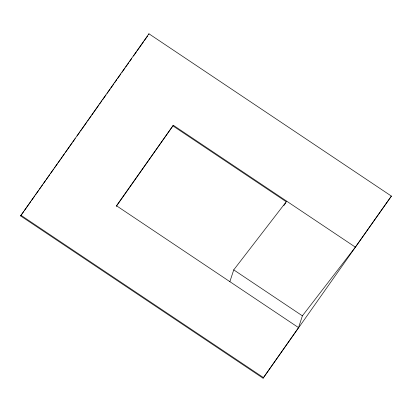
<?xml version="1.0" encoding="UTF-8"?>
<svg xmlns="http://www.w3.org/2000/svg" width="412" height="412" viewBox="0 0 412 412"><rect width="100%" height="100%" fill="white"/><g stroke="black" fill="none" stroke-linecap="round" stroke-linejoin="round"><path stroke-width="0.62" d="M20.6 215.903L148.933 33.784L391.4 196.097L263.067 378.216L20.6 215.903L23.572 211.696M148.701 34.5L148.933 33.784M116.246 206.463L173.308 125.274L355.355 247.138L391.4 196.097M229.865 281.654L233.738 269.87L286.695 201.174L286.458 201.89L173.076 125.99M263.067 378.216L298.525 327.617L302.398 315.834L355.355 247.138M24.313 210.645L30.627 201.705M31.369 200.654L34.711 195.921M35.453 194.871L38.795 190.138M39.537 189.087L42.508 184.88M43.25 183.829L45.48 180.672M46.221 179.622L49.564 174.889M50.676 173.313L53.648 169.105M54.389 168.055L57.361 163.847M58.102 162.797L60.332 159.64M61.074 158.589L64.416 153.856M65.529 152.28L72.213 142.815M72.955 141.764L75.18 138.607M77.039 135.981L80.01 131.773M80.752 130.722L87.066 121.782M87.808 120.731L91.15 115.999M91.891 114.948L98.947 104.957M99.689 103.906L101.919 100.749M102.66 99.699L106.002 94.966M107.115 93.39L110.086 89.183M110.828 88.132L113.8 83.924M114.541 82.874L116.766 79.717M117.513 78.666L120.855 73.933M121.967 72.358L124.939 68.15M125.681 67.099L128.652 62.892M129.394 61.841L131.619 58.689M133.478 56.058L136.449 51.85M137.191 50.8L143.505 41.859M144.246 40.809L147.589 36.076M173.308 125.274L116.478 205.748L298.525 327.617M283.873 205.547L285.722 202.936M233.738 269.87L302.398 315.834M20.837 215.188L263.299 377.5"/></g></svg>
